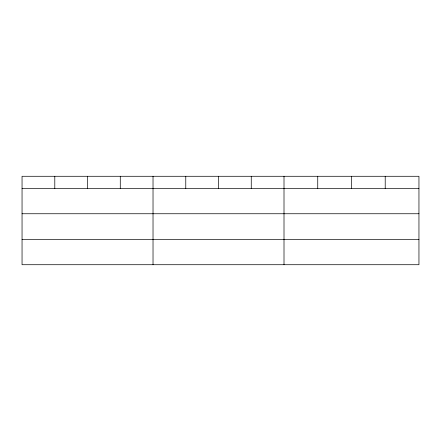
<?xml version="1.0" encoding="UTF-8"?>
<svg xmlns="http://www.w3.org/2000/svg" width="441" height="441" viewBox="0 0 441 441"><rect width="100%" height="100%" fill="white"/><g stroke="black" fill="none" stroke-linecap="round" stroke-linejoin="round"><path stroke-width="0.66" d="M418.95 213.747L418.95 176.284L22.05 176.284L22.05 264.716L418.95 264.716L418.95 213.747L22.05 213.747M22.05 188.649L418.95 188.649M22.05 239.612L418.95 239.612M385.214 176.284L385.214 188.649M351.477 176.284L351.477 188.649M317.74 176.284L317.74 188.649M284.004 176.284L284.004 264.716M251.26 176.284L251.26 188.649M218.516 176.284L218.516 188.649M185.771 176.284L185.771 188.649M153.027 176.284L153.027 264.716M120.283 176.284L120.283 188.649M87.539 176.284L87.539 188.649M54.794 176.284L54.794 188.649"/></g></svg>
